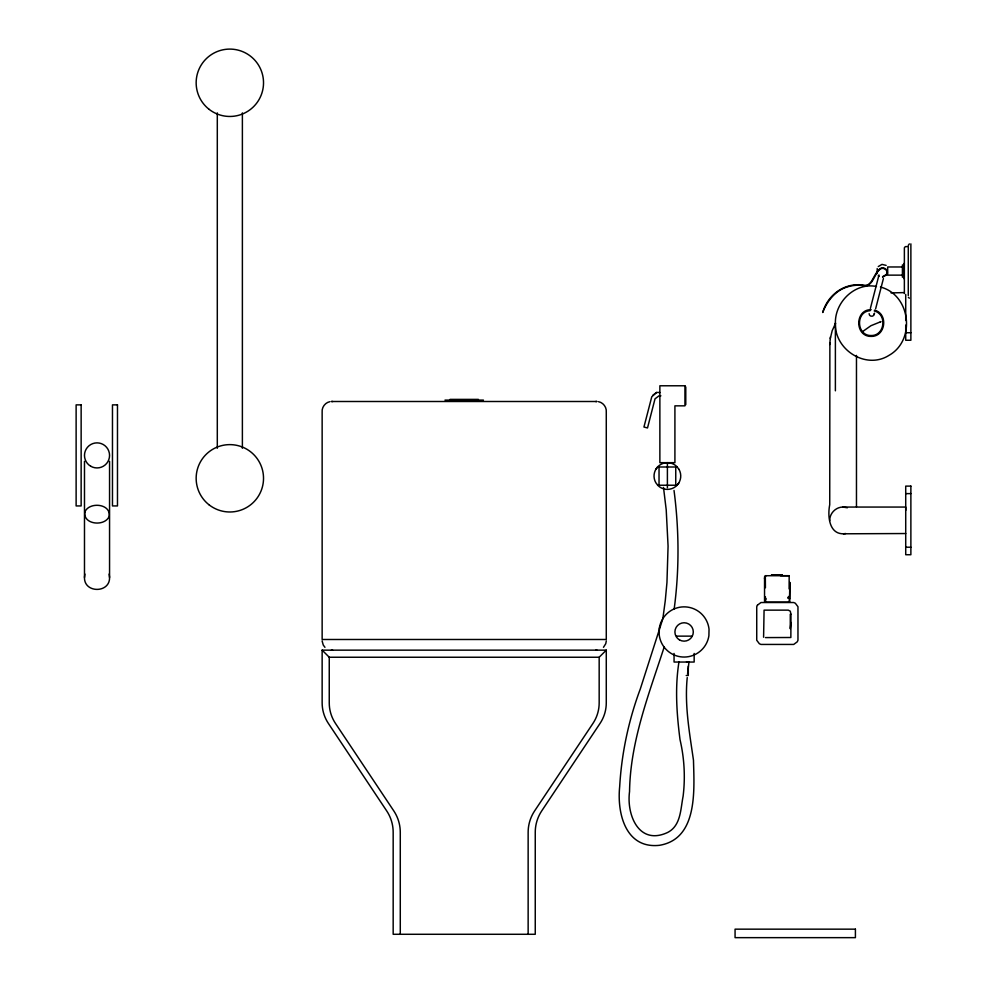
<?xml version="1.0" encoding="UTF-8"?>
<svg xmlns="http://www.w3.org/2000/svg" width="987" height="987" viewBox="0 0 987 987"><rect width="100%" height="100%" fill="white"/><g stroke="black" fill="none" stroke-linecap="round" stroke-linejoin="round"><path stroke-width="1.48" d="M775.597 575.063L776.535 575.063L774.462 575.063M778.657 574.94L779.644 574.94L778.829 574.94M789.847 598.751L789.859 582.367L789.464 601.823L789.514 598.764M829.882 342.834L829.734 504.752C827.562 515.214 828.673 534.053 843.404 533.794L905.721 533.535M856.469 355.406L856.469 506.726M905.721 510.378L905.721 507.059L842.799 507.059C835.644 507.096 829.45 513.585 829.734 520.729M774.832 575.063L775.4 575.063M773.413 575.063L772.796 574.94M789.106 588.918L789.181 575.717M773.697 574.94L774.351 575.063M764.543 578.567L764.567 576.692M779.409 575.063L780.569 574.94M777.916 574.94L777.262 575.063M781.692 574.94L781.248 575.063M781.914 575.063L771.489 574.94L782.333 575.063M777.102 575.063L776.485 575.063M765.456 598.912L765.11 602.119L765.381 599.664L765.258 602.107L788.897 602.107M765.394 599.664L765.258 602.107L765.431 597.925L765.11 602.119L765.431 596.876M908.274 245.356L909.335 243.912M772.426 574.94L771.563 574.94M687.236 677.588C684.447 705.335 689.568 732.934 693.479 760.286C694.206 790.044 698.043 838.962 659.365 845.328C625.413 848.993 616.949 813.017 619.676 786.688C621.588 753.328 628.633 720.202 640.329 688.901L662.857 618.639L665.275 600.614L666.953 582.503L668.076 546.156L666.213 509.835L663.498 487.442M765.456 598.27L765.11 602.119L765.468 598.529M830.289 338.516L832.177 330.731L835.557 323.329M829.734 344.488L830.437 336.875M765.11 602.119L765.456 598.443M687.581 673.689L688.975 662.055L686.508 661.722M790.957 622.464L790.279 628.781L790.279 614.222L790.957 614.284L790.858 637.503L765.431 637.59M606.314 640.921L605.747 643.721L603.464 647.324M835.384 390.815L835.384 323.045C834.928 301.923 855.112 282.183 876.468 286.489M869.128 313.681C868.942 317.111 874.47 317.111 874.285 313.681M84.907 574.052L84.487 577.321L84.487 461.348M84.487 577.296C83.846 593.421 110.199 593.421 109.557 577.296M674.158 609.078C679.426 569.758 679.155 529.76 674.022 490.44M678.945 662.03C674.849 687.816 676.712 713.909 680.018 739.633C684.336 758.152 685.434 777.411 683.103 796.287C680.549 809.007 680.981 825.675 667.668 832.46C638.934 845.884 626.387 814.978 629.546 791.586C630.249 741.459 648.965 694.009 664.189 647.016M787.971 598.27L788.305 596.876L788.601 598.27M870.374 308.438L878.985 274.966M874.198 314.372L874.507 313.163M875.642 308.758L883.402 278.568M655.812 469.356L657.934 466.58M676.848 485.493L678.97 482.717M659.871 392.468L656.528 392.468L651.765 396.786L643.943 427.026L647.509 427.951L655.023 398.822L659.032 395.812L660.883 395.812M878.257 266.564L881.983 264.393L886.141 265.392M322.144 650.149L329.251 657.243L599.171 657.243L606.277 650.149L606.277 702.867A37 37 0 0 1 600.059 723.397L541.727 810.895A38.629 38.629 0 0 0 535.25 832.325L535.25 934.282L393.171 934.282L393.171 832.325A38.629 38.629 0 0 0 386.694 810.895L328.363 723.397A37 37 0 0 1 322.144 702.867L322.144 650.149L606.277 650.149M652.74 395.355L656.528 392.468M862.737 331.484L870.941 325.71L880.996 321.626L880.379 321.774M329.942 401.672C325.167 402.548 321.602 407.347 322.144 412.184L322.144 639.49L606.277 639.49L606.277 412.184C606.82 407.347 603.254 402.548 598.48 401.672M595.63 401.524L597.024 401.499L331.398 401.499L332.804 401.524M332.619 650.174L331.398 650.174M882.563 276.693L886.326 274.534A4.466 4.466 0 0 0 886.227 270.068C878.566 262.863 874.482 280.16 870.361 283.368A6.625 6.625 0 0 1 863.773 285.662A35.15 35.15 0 0 0 846.464 287.229C834.768 290.869 826.526 302.207 822.714 312.509C825.934 300.825 834.842 290.832 846.315 286.761A35.581 35.581 0 0 1 863.847 285.157L864.439 285.268A6.169 6.169 0 0 0 869.991 283.059C873.988 279.444 878.763 261.999 886.622 269.796A4.972 4.972 0 0 1 886.733 274.781L882.637 277.174M871.176 309.684C854.631 309.338 854.631 336.74 871.176 336.394C885.783 336.752 888.547 313.582 874.494 310.14M870.139 310.695C855.347 311.436 856.321 335.938 871.176 335.531C884.846 335.864 887.436 314.187 874.272 310.979M843.404 533.794L845.723 533.535M891.027 292.905L904.388 292.596M789.834 602.119L788.527 602.107M765.616 602.095L764.925 602.119M765.418 587.771L765.32 575.705L766.233 575.705M902.414 266.971L887.683 266.971L887.683 275.139L902.414 275.139M905.721 332.742L910.878 332.742M450.01 399.39L478.424 399.39M444.989 400.105L483.433 400.105M657.613 466.999L677.168 466.999M657.613 485.234L677.045 485.234M905.721 493.623L910.878 493.623M905.721 547.217L910.878 547.217M780.446 575.705L788.366 575.717M765.332 575.717L789.341 575.717M676.588 636.134L691.628 636.134M686.199 675.478L688.297 675.478L688.297 666.237M597.024 650.174L595.803 650.174M842.799 507.059L847.389 507.75M909.335 298.197L908.385 297.334M880.429 287.032C910.668 294.755 916.022 340.12 889.065 355.32C866.018 370.076 834.212 349.682 835.384 323.045M878.257 275.546L879.035 276.348M324.957 647.324L323.255 645.029L322.107 640.921M790.957 614.284L790.279 611.175L788.268 610.139L764.074 610.139L763.593 637.22M109.125 574.052L109.557 577.321L109.557 461.348M789.069 596.876L789.218 598.27L789.106 596.222M910.878 243.863L910.878 340.256L905.721 340.256L905.721 325.081M908.274 295.532L908.274 246.577L905.326 246.627L904.376 247.762L904.363 293.571M905.721 294.459L905.721 320.491M903.722 263.517L903.722 278.605M902.414 264.874L902.414 277.236M877.196 268.55L877.196 273.572M764.543 578.123L764.543 601.688M694.157 653.443L694.157 662.043L674.059 662.043L674.059 653.443M685.78 386.966L685.78 404.658M675.75 466.999L675.75 485.234M667.397 462.669L667.397 487.738M659.032 466.999L659.032 485.234M599.171 657.243L599.171 702.867A37 37 0 0 1 592.965 723.397L534.633 810.895A38.629 38.629 0 0 0 528.144 832.325L528.144 934.282M400.278 934.282L400.278 832.325A38.629 38.629 0 0 0 393.788 810.895L335.457 723.397A37 37 0 0 1 329.251 702.867L329.251 657.243M242.383 112.9L242.383 448.258M217.3 112.9L217.3 448.258M659.328 628.176L659.193 634.715A25.07 25.07 0 0 0 708.9 635.739L709.036 629.188A25.07 25.07 0 0 0 659.328 628.176M84.907 511.871C82.674 524.615 104.671 526.898 109.125 516.472C111.371 503.728 89.373 501.445 84.907 511.871M757.436 605.167L756.733 606.721L756.733 640.255L759.361 643.734L760.965 644.437L793.721 644.437L797.262 641.809L797.965 640.255L797.965 606.721L795.325 603.242L793.721 602.526L760.965 602.526L757.436 605.167M684.941 385.781L659.871 385.781L659.871 462.669L674.911 462.669L674.911 405.842L684.941 405.842L684.941 385.781M81.144 404.867L76.122 404.867L76.122 505.936L81.144 505.936L81.144 404.867M117.478 404.867L112.469 404.867L112.469 505.936L117.478 505.936L117.478 404.867M910.878 486.11L905.721 486.11L905.721 554.731L910.878 554.731L910.878 486.11M855.408 929.162L735.068 929.162L735.068 937.65L855.408 937.65L855.408 929.162M678.97 469.356L676.848 466.58A13.374 13.374 0 0 0 655.812 482.717L657.934 485.493A13.374 13.374 0 0 0 678.97 469.356M90.755 466.259A12.535 12.535 0 0 0 109.557 455.402A12.535 12.535 0 0 0 90.755 444.545A12.535 12.535 0 0 0 90.755 466.259M679.512 639.921A9.191 9.191 0 0 0 693.306 631.951A9.191 9.191 0 0 0 679.512 623.994A9.191 9.191 0 0 0 679.512 639.921M209.158 109.372A33.694 33.694 0 0 0 263.208 87.399A33.694 33.694 0 0 0 217.152 51.571A33.694 33.694 0 0 0 209.158 109.372M209.158 504.9A33.694 33.694 0 0 0 263.208 482.927A33.694 33.694 0 0 0 217.152 447.099A33.694 33.694 0 0 0 209.158 504.9"/></g></svg>
